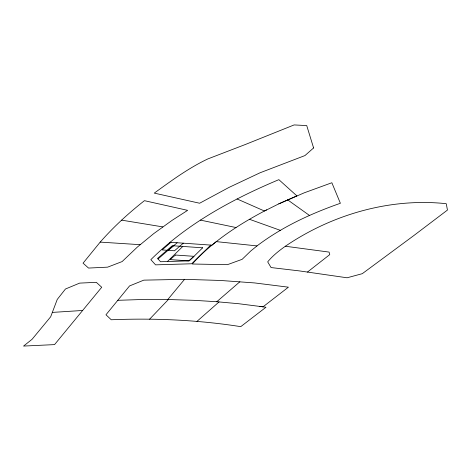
<?xml version="1.0" encoding="UTF-8"?>
<svg xmlns="http://www.w3.org/2000/svg" width="471" height="471" viewBox="0 0 471 471"><rect width="100%" height="100%" fill="white"/><g stroke="black" fill="none" stroke-linecap="round" stroke-linejoin="round"><path stroke-width="0.71" d="M52.334 312.408L50.691 316.765L32.075 339.291L23.55 346.073L54.548 344.607L101.724 287.263L96.331 282.335L79.646 283.112L65.463 289.006L57.25 299.426L52.334 312.408L82.619 310.471M259.574 306.333L265.95 307.269L240.746 326.65C197.961 319.921 154.488 318.002 111.244 319.762L105.969 314.775L129.549 285.938L143.796 280.145L184.55 279.332L220.322 280.451L254.617 282.93L288.411 287.186L263.006 306.833L238.573 303.707L216.766 301.734L194.276 300.333L167.806 299.509L184.55 279.332M100.193 242.112C113.552 226.91 128.536 213.175 144.438 200.675L187.629 210.354L171.956 220.446L153.717 233.628L137.391 247.034L122.119 261.57L107.629 267.151L88.536 268.064L83.061 263.165L100.193 242.112L140.175 244.685M149.578 319.214L168.388 299.515L147.346 299.338L117.797 300.31M167.411 261.529L182.789 246.433M210.743 245.085L191.715 263.766L155.56 264.855L150.861 259.651C186.928 223.819 232.362 199.18 278.861 179.657L296.883 195.889L278.744 203.878L264.461 211.02L237.078 198.956M196.972 321.381L219.033 301.946M216.766 301.734L239.88 281.758M170.944 242.324L162.118 249.924L174.488 250.784L183.319 243.183M158.038 258.956L173.352 245.774M168.306 250.354L177.131 242.753M307.445 272.079L329.765 254.605L329.076 252.091L285.361 246.239C278.932 250.796 272.697 255.729 267.687 261.858L271.072 267.557L299.32 270.896L347.086 277.784L362.276 273.686L413.815 235.571L447.45 210.066L446.255 203.696C390.029 197.661 331.849 214.57 285.361 246.239M257.007 245.909L250.702 251.043L242.135 259.327L227.469 264.667L192.286 264.013C199.521 255.777 207.693 248.417 216.295 241.629L257.007 245.909C282.029 226.91 310.848 213.616 340.386 203.278L331.855 182.748L304.278 192.804L278.744 203.878M266.61 209.872C247.363 219.91 228.67 231.255 211.956 245.167L169.907 242.253M121.636 220.145L162.825 226.898M200.428 220.11L236.048 227.546M249.512 219.303L280.333 230.348M287.663 199.863L309.518 215.477M202.654 247.811L189.354 260.863L160.54 261.735L157.544 258.408L172.304 245.703L202.654 247.811M313.598 147.953L304.937 155.577L260.098 172.763L228.824 187.499L199.633 203.236L154.258 193.11C171.379 180.693 188.635 168.029 207.799 158.945L245.438 144.462L294.122 124.927L306.727 125.58L313.598 147.953M175.418 255.035L170.119 259.598L188.683 260.881L193.975 256.324L175.418 255.035"/></g></svg>
